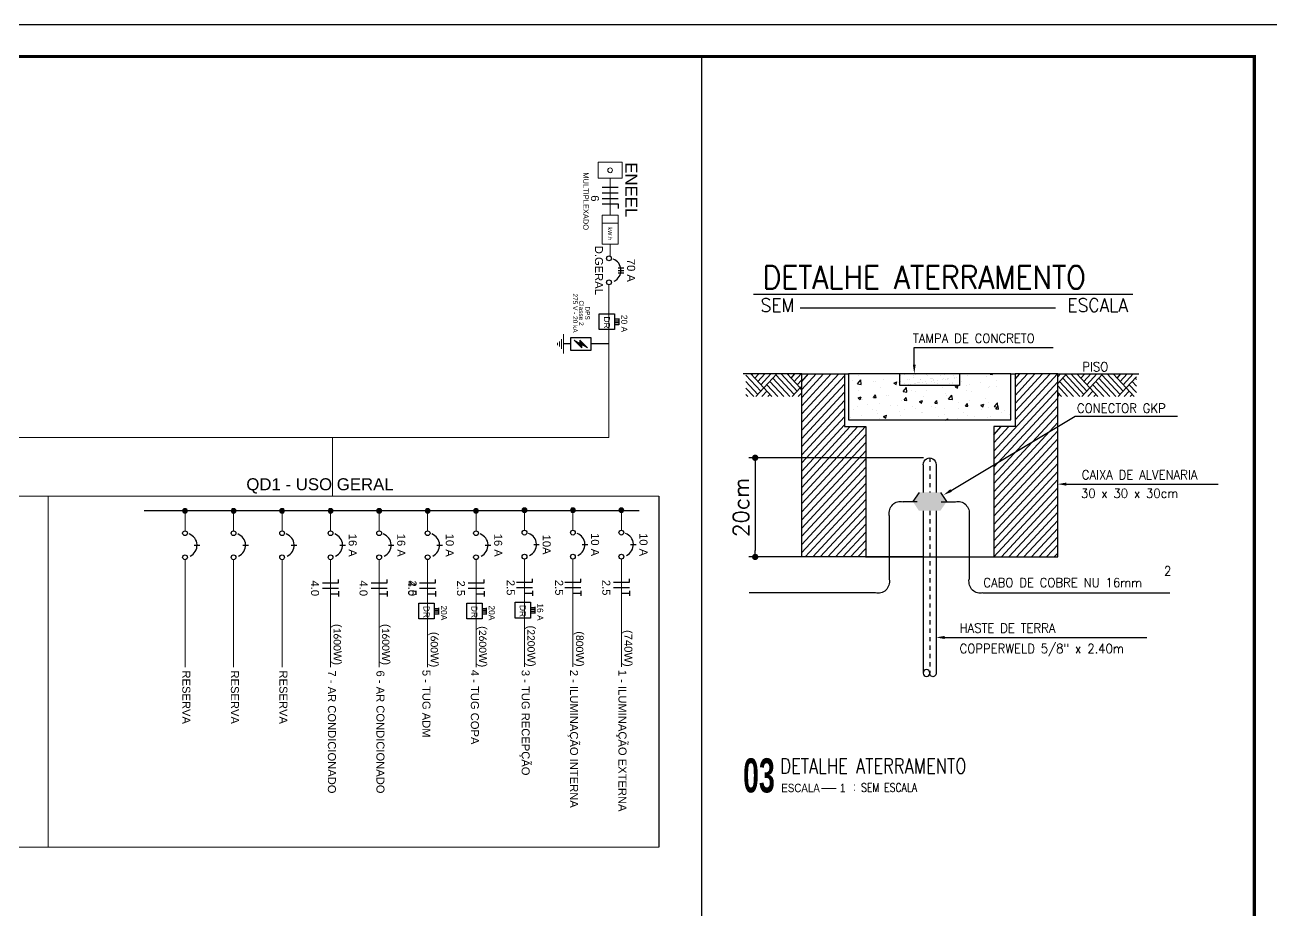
# Model space of a CAD drawing. Header units: millimetres. Extents: x 3082 to 3316, y 298 to 342.
# Drawn here: x 3114.68 to 3144.29, y 321.38 to 342.41 of the extents above; entities that cross this region are included whole.
import ezdxf
from ezdxf.enums import TextEntityAlignment as Align

# ---------------------------------------------------------------- set-up
doc = ezdxf.new("R2010")
doc.units = ezdxf.units.MM
doc.header["$MEASUREMENT"] = 0
doc.linetypes.add('DASHDOT', pattern=[1, 0.5, -0.25, 0, -0.25])
doc.layers.get('0').update_dxf_attribs({"linetype": 'CONTINUOUS'})
doc.layers.get('DEFPOINTS').update_dxf_attribs({"linetype": 'CONTINUOUS'})
for name, color, linetype in [('01', 4, 'CONTINUOUS'), ('02', 2, 'CONTINUOUS'), ('06', 2, 'CONTINUOUS'), ('A-TXT-Y', 8, 'CONTINUOUS'), ('CABO-ILUM', 3, 'CONTINUOUS'), ('CABO.ILUMI.SOLO', 6, 'CONTINUOUS'), ('E-txt-g', 3, 'CONTINUOUS'), ('E-TXT-Y', 2, 'CONTINUOUS'), ('FIACAO', 1, 'CONTINUOUS'), ("LINHA - PROJETU'S", 1, 'CONTINUOUS'), ('P2', 1, 'CONTINUOUS'), ("PRANCHA - PROJETU'S", 7, 'CONTINUOUS'), ('SOMENTE_TUBULACAO', 2, 'CONTINUOUS'), ('TEXTO2', 3, 'CONTINUOUS'), ('TEXTOS', 2, 'CONTINUOUS')]:
    doc.layers.add(name, color=color, linetype=linetype)
for name, color, linetype, lineweight in [('DI-Disjuntor', 1, 'CONTINUOUS', 30), ('DI-Linhas do diagrama', 9, 'CONTINUOUS', 20), ('DI-Textos do diagrama', 7, 'CONTINUOUS', 20), ('DI-Título do diagrama', 3, 'CONTINUOUS', 30), ('E-Txt-W', 7, 'CONTINUOUS', 20)]:
    doc.layers.add(name, color=color, linetype=linetype, lineweight=lineweight)
doc.styles.add('ARIAL', font='arial.ttf', dxfattribs={"height": 2})
doc.styles.add('F2', font='ARIALN.TTF')
doc.styles.add('REG140', font='romans.shx', dxfattribs={"width": 0.8, "height": 0.35})
doc.styles.add('REG80', font='romans.shx', dxfattribs={"width": 0.8, "height": 0.2})
doc.styles.add('ROMANS', font='romans.shx', dxfattribs={"height": 0.1})
doc.styles.add('SANSSERIF2', font='sanssb__.ttf', dxfattribs={"width": 0.8})
doc.styles.add('TEXTOS', font='romans.shx', dxfattribs={"height": 0.1})

# ---------------------------------------------------------------- blocks, each defined once
blk = doc.blocks.new('DR Tetrapolar')
at = {"layer": 'DI-Disjuntor', "linetype": 'Continuous'}
for p, q in [((6561.4, 1698.7), (6561.4, 1706.1)), ((6564.6, 1698.7), (6564.6, 1706.1)), ((6567.7, 1698.7), (6567.7, 1706.1)), ((6570.9, 1698.7), (6570.9, 1706.1))]:
    blk.add_line(p, q, dxfattribs=at)
at = {"layer": 'P2'}
blk.add_line((6560.4, 1706.1), (6571.9, 1706.1), dxfattribs=at)
blk.add_lwpolyline([(6552.3, 1698.7), (6580, 1698.7), (6580, 1671.8), (6552.3, 1671.8)], close=True, dxfattribs=at)
at = {"layer": 'P2', "insert": (6567.6, 1679.9), "char_height": 10.59, "width": 50.832, "attachment_point": 8, "line_spacing_factor": 0.798, "style": 'ARIAL'}
blk.add_mtext('DR', dxfattribs=at)
blk = doc.blocks.new('DPS')
at = {"layer": 'DI-Linhas do diagrama', "linetype": 'Continuous'}
blk.add_hatch(color=256, dxfattribs=at).paths.add_polyline_path([(3385.424, 218.518), (3385.247, 218.341), (3385.322, 218.341), (3385.247, 218.211), (3385.424, 218.388), (3385.349, 218.388)])
at = {"layer": 'DI-Disjuntor', "linetype": 'Continuous'}
blk.add_lwpolyline([(3385.186, 218.592), (3385.484, 218.592), (3385.484, 218.137), (3385.186, 218.137)], close=True, dxfattribs=at)
at = {"layer": 'DI-Linhas do diagrama', "linetype": 'Continuous'}
for p, q in [((3385.424, 218.518), (3385.247, 218.341)), ((3385.349, 218.388), (3385.424, 218.518)), ((3385.247, 218.211), (3385.424, 218.388)), ((3385.247, 218.341), (3385.322, 218.341)), ((3385.322, 218.341), (3385.247, 218.211)), ((3385.424, 218.388), (3385.349, 218.388))]:
    blk.add_line(p, q, dxfattribs=at)
blk = doc.blocks.new('ADFSGASDFG')
at = {"layer": "PRANCHA - PROJETU'S", "color": 1}
blk.add_lwpolyline([(276.578, 47.946), (360.678, 47.946), (360.678, 107.346), (276.578, 107.346)], close=True, dxfattribs=at)
at = {"layer": "PRANCHA - PROJETU'S", "color": 4, "const_width": 0.1}
blk.add_lwpolyline([(279.078, 106.346), (359.678, 106.346), (359.678, 48.946), (279.078, 48.946)], close=True, dxfattribs=at)
blk = doc.blocks.new('*X327')
at = {"color": 0}
for p, q in [((4.704, 10.891), (5.573, 11.76)), ((4.704, 11.068), (5.396, 11.76)), ((4.704, 11.245), (5.219, 11.76)), ((4.704, 11.422), (5.042, 11.76)), ((4.704, 11.598), (4.866, 11.76)), ((4.704, 10.715), (5.704, 11.715)), ((9.704, 11.649), (9.815, 11.76)), ((9.704, 11.472), (9.992, 11.76)), ((9.704, 11.295), (10.169, 11.76)), ((9.704, 11.118), (10.346, 11.76)), ((9.704, 10.942), (10.522, 11.76)), ((9.704, 10.765), (10.699, 11.76)), ((4.704, 10.538), (5.704, 11.538)), ((4.704, 10.361), (5.704, 11.361)), ((9.204, 10.088), (10.704, 11.588)), ((9.204, 9.911), (10.704, 11.411)), ((4.704, 10.184), (5.704, 11.184)), ((9.204, 9.734), (10.704, 11.234)), ((4.704, 10.007), (5.704, 11.007)), ((4.704, 9.831), (5.704, 10.831)), ((9.204, 9.558), (10.704, 11.058)), ((9.204, 9.381), (10.704, 10.881)), ((4.704, 9.654), (5.704, 10.654)), ((4.704, 9.124), (6.198, 10.617)), ((4.704, 9.3), (6.021, 10.617)), ((4.704, 9.477), (5.844, 10.617)), ((9.204, 9.204), (10.704, 10.704)), ((9.204, 10.442), (9.38, 10.617)), ((9.204, 10.265), (9.557, 10.617)), ((4.704, 8.947), (6.204, 10.447)), ((4.704, 8.77), (6.204, 10.27)), ((9.204, 9.027), (10.704, 10.527)), ((9.204, 8.851), (10.704, 10.351)), ((4.704, 8.593), (6.204, 10.093)), ((9.204, 8.674), (10.704, 10.174)), ((9.204, 8.497), (10.704, 9.997)), ((4.704, 8.416), (6.204, 9.916)), ((4.704, 8.24), (6.204, 9.74)), ((9.204, 8.32), (10.704, 9.82)), ((4.704, 8.063), (6.204, 9.563)), ((9.204, 8.143), (10.704, 9.643)), ((9.204, 7.967), (10.704, 9.467)), ((4.704, 7.886), (6.204, 9.386)), ((4.786, 7.791), (6.204, 9.209)), ((9.205, 7.791), (10.704, 9.29)), ((4.963, 7.791), (6.204, 9.033)), ((9.382, 7.791), (10.704, 9.113)), ((9.559, 7.791), (10.704, 8.936)), ((5.139, 7.791), (6.204, 8.856)), ((5.316, 7.791), (6.204, 8.679)), ((9.736, 7.791), (10.704, 8.76)), ((5.493, 7.791), (6.204, 8.502)), ((9.912, 7.791), (10.704, 8.583)), ((10.089, 7.791), (10.704, 8.406)), ((5.67, 7.791), (6.204, 8.325)), ((5.847, 7.791), (6.204, 8.149)), ((10.266, 7.791), (10.704, 8.229)), ((6.023, 7.791), (6.204, 7.972)), ((10.443, 7.791), (10.704, 8.052)), ((10.62, 7.791), (10.704, 7.876)), ((6.2, 7.791), (6.204, 7.795))]:
    blk.add_line(p, q, dxfattribs=at)
blk = doc.blocks.new('*X324')
at = {"color": 0}
for p, q in [((5.904, 11.656), (5.904, 11.656)), ((6.012, 11.577), (6.09, 11.659)), ((6.04, 11.753), (6.04, 11.753)), ((6.101, 11.564), (6.09, 11.659)), ((6.381, 11.633), (6.381, 11.633)), ((6.438, 11.633), (6.438, 11.633)), ((6.631, 11.666), (6.631, 11.666)), ((6.867, 11.592), (6.937, 11.619)), ((6.917, 11.559), (6.937, 11.619)), ((8.448, 11.632), (8.448, 11.632)), ((8.584, 11.764), (8.584, 11.764)), ((9.032, 11.732), (9.032, 11.732)), ((9.117, 11.783), (9.124, 11.791)), ((9.117, 11.783), (9.177, 11.778)), ((9.177, 11.778), (9.175, 11.791)), ((9.268, 11.654), (9.268, 11.654)), ((6.012, 11.577), (6.101, 11.564)), ((6.027, 11.42), (6.027, 11.42)), ((6.541, 11.49), (6.541, 11.49)), ((6.867, 11.592), (6.917, 11.559)), ((6.971, 11.611), (6.971, 11.611)), ((7.08, 11.412), (7.157, 11.493)), ((7.08, 11.412), (7.168, 11.398)), ((7.168, 11.398), (7.157, 11.493)), ((7.282, 11.432), (7.282, 11.432)), ((7.379, 11.405), (7.379, 11.405)), ((7.629, 11.438), (7.629, 11.438)), ((7.865, 11.532), (7.865, 11.532)), ((8.008, 11.488), (8.008, 11.488)), ((8.067, 11.367), (8.067, 11.367)), ((8.304, 11.512), (8.374, 11.539)), ((8.304, 11.512), (8.354, 11.479)), ((8.354, 11.479), (8.374, 11.539)), ((8.572, 11.431), (8.572, 11.431)), ((8.573, 11.543), (8.573, 11.543)), ((8.639, 11.571), (8.639, 11.571)), ((8.688, 11.412), (8.688, 11.412)), ((8.89, 11.604), (8.89, 11.604)), ((9.091, 11.506), (9.091, 11.506)), ((9.107, 11.52), (9.107, 11.52)), ((9.271, 11.512), (9.271, 11.512)), ((6.015, 11.087), (6.015, 11.087)), ((6.027, 11.27), (6.097, 11.297)), ((6.027, 11.27), (6.077, 11.236)), ((6.077, 11.236), (6.097, 11.297)), ((6.116, 11.231), (6.116, 11.231)), ((6.118, 11.239), (6.118, 11.239)), ((6.243, 11.122), (6.243, 11.122)), ((6.368, 11.272), (6.368, 11.272)), ((6.387, 11.282), (6.435, 11.339)), ((6.387, 11.282), (6.447, 11.277)), ((6.447, 11.277), (6.435, 11.339)), ((6.529, 11.157), (6.529, 11.157)), ((6.699, 11.332), (6.699, 11.332)), ((6.747, 11.322), (6.747, 11.322)), ((6.777, 11.1), (6.777, 11.1)), ((6.938, 11.112), (6.938, 11.112)), ((7.034, 11.221), (7.034, 11.221)), ((7.104, 11.219), (7.153, 11.277)), ((7.104, 11.219), (7.164, 11.214)), ((7.164, 11.214), (7.153, 11.277)), ((7.31, 11.077), (7.31, 11.077)), ((7.464, 11.19), (7.534, 11.216)), ((7.464, 11.19), (7.514, 11.156)), ((7.514, 11.156), (7.534, 11.216)), ((7.522, 11.212), (7.522, 11.212)), ((7.553, 11.296), (7.553, 11.296)), ((7.745, 11.093), (7.745, 11.093)), ((7.822, 11.157), (7.87, 11.214)), ((7.822, 11.157), (7.881, 11.151)), ((7.881, 11.151), (7.87, 11.214)), ((8.105, 11.312), (8.105, 11.312)), ((8.147, 11.246), (8.225, 11.328)), ((8.147, 11.246), (8.236, 11.233)), ((8.236, 11.233), (8.225, 11.328)), ((8.376, 11.177), (8.376, 11.177)), ((8.539, 11.094), (8.587, 11.151)), ((8.539, 11.094), (8.599, 11.089)), ((8.56, 11.098), (8.56, 11.098)), ((8.599, 11.089), (8.587, 11.151)), ((8.627, 11.209), (8.627, 11.209)), ((8.901, 11.11), (8.971, 11.136)), ((8.901, 11.11), (8.951, 11.076)), ((8.951, 11.076), (8.971, 11.136)), ((9.005, 11.259), (9.005, 11.259)), ((9.079, 11.173), (9.079, 11.173)), ((9.214, 11.081), (9.292, 11.162)), ((9.214, 11.081), (9.303, 11.067)), ((9.256, 11.031), (9.304, 11.088)), ((9.303, 11.067), (9.292, 11.162)), ((9.316, 11.026), (9.304, 11.088)), ((9.592, 11.243), (9.592, 11.243)), ((5.855, 10.845), (5.855, 10.845)), ((5.92, 11.01), (5.92, 11.01)), ((6.105, 10.878), (6.105, 10.878)), ((6.355, 11.012), (6.355, 11.012)), ((6.454, 10.988), (6.454, 10.988)), ((6.484, 10.927), (6.484, 10.927)), ((6.517, 10.824), (6.517, 10.824)), ((6.624, 10.867), (6.694, 10.894)), ((6.624, 10.867), (6.674, 10.834)), ((6.674, 10.834), (6.694, 10.894)), ((6.988, 10.965), (6.988, 10.965)), ((7.022, 10.888), (7.022, 10.888)), ((7.116, 11.011), (7.116, 11.011)), ((7.366, 11.044), (7.366, 11.044)), ((7.521, 10.943), (7.521, 10.943)), ((7.541, 10.963), (7.541, 10.963)), ((7.844, 11.054), (7.844, 11.054)), ((7.904, 10.862), (7.904, 10.862)), ((8.054, 11.034), (8.054, 11.034)), ((8.055, 10.92), (8.055, 10.92)), ((8.072, 10.791), (8.131, 10.814)), ((8.124, 10.791), (8.131, 10.814)), ((8.363, 10.815), (8.363, 10.815)), ((8.378, 11.032), (8.378, 11.032)), ((8.487, 10.962), (8.487, 10.962)), ((8.589, 10.898), (8.589, 10.898)), ((8.742, 10.865), (8.742, 10.865)), ((8.912, 11.009), (8.912, 11.009)), ((9.067, 10.84), (9.067, 10.84)), ((9.07, 11.062), (9.07, 11.062)), ((9.123, 10.875), (9.123, 10.875)), ((9.256, 11.031), (9.316, 11.026)), ((9.374, 10.948), (9.374, 10.948)), ((9.446, 10.987), (9.446, 10.987)), ((9.58, 10.91), (9.58, 10.91))]:
    blk.add_line(p, q, dxfattribs=at)
blk = doc.blocks.new('*X326')
at = {"color": 0}
for p, q in [((3.748, 11.384), (3.398, 11.734)), ((3.818, 11.455), (3.514, 11.76)), ((3.536, 11.738), (3.557, 11.76)), ((3.606, 11.667), (3.699, 11.76)), ((3.677, 11.597), (3.84, 11.76)), ((3.748, 11.526), (3.982, 11.76)), ((3.818, 11.455), (4.123, 11.76)), ((4.429, 11.269), (4.031, 11.667)), ((4.525, 11.314), (4.101, 11.738)), ((4.596, 11.384), (4.221, 11.76)), ((4.667, 11.455), (4.362, 11.76)), ((4.384, 11.738), (4.406, 11.76)), ((4.455, 11.667), (4.547, 11.76)), ((4.525, 11.597), (4.689, 11.76)), ((4.596, 11.526), (4.704, 11.634)), ((10.704, 11.553), (10.911, 11.76)), ((10.704, 11.694), (10.77, 11.76)), ((11.217, 11.269), (10.819, 11.667)), ((11.314, 11.314), (10.889, 11.738)), ((11.384, 11.384), (11.009, 11.76)), ((11.455, 11.455), (11.15, 11.76)), ((11.172, 11.738), (11.194, 11.76)), ((11.243, 11.667), (11.336, 11.76)), ((11.314, 11.597), (11.477, 11.76)), ((11.384, 11.526), (11.618, 11.76)), ((11.455, 11.455), (11.76, 11.76)), ((12.065, 11.269), (11.667, 11.667)), ((12.162, 11.314), (11.738, 11.738)), ((12.233, 11.384), (11.858, 11.76)), ((12.304, 11.455), (11.999, 11.76)), ((12.021, 11.738), (12.043, 11.76)), ((12.092, 11.667), (12.184, 11.76)), ((12.162, 11.597), (12.326, 11.76)), ((12.233, 11.526), (12.467, 11.76)), ((12.304, 11.455), (12.545, 11.696)), ((12.545, 11.638), (12.516, 11.667)), ((3.677, 11.314), (3.398, 11.593)), ((3.58, 11.269), (3.398, 11.451)), ((3.632, 11.269), (3.818, 11.455)), ((3.774, 11.269), (3.889, 11.384)), ((4.004, 11.269), (3.818, 11.455)), ((4.146, 11.269), (3.889, 11.526)), ((4.287, 11.269), (3.96, 11.597)), ((4.481, 11.269), (4.667, 11.455)), ((4.622, 11.269), (4.704, 11.351)), ((4.667, 11.455), (4.704, 11.492)), ((4.704, 11.418), (4.667, 11.455)), ((10.934, 11.269), (10.704, 11.499)), ((10.793, 11.269), (10.704, 11.358)), ((11.075, 11.269), (10.748, 11.597)), ((11.269, 11.269), (11.455, 11.455)), ((11.411, 11.269), (11.526, 11.384)), ((11.641, 11.269), (11.455, 11.455)), ((11.783, 11.269), (11.526, 11.526)), ((11.924, 11.269), (11.597, 11.597)), ((12.118, 11.269), (12.304, 11.455)), ((12.259, 11.269), (12.374, 11.384)), ((12.49, 11.269), (12.304, 11.455)), ((12.545, 11.355), (12.374, 11.526)), ((12.545, 11.497), (12.445, 11.597)), ((3.439, 11.269), (3.398, 11.31)), ((3.915, 11.269), (3.96, 11.314)), ((10.704, 11.27), (10.748, 11.314)), ((11.552, 11.269), (11.597, 11.314)), ((12.4, 11.269), (12.445, 11.314))]:
    blk.add_line(p, q, dxfattribs=at)
blk = doc.blocks.new('DOT')
at = {"color": 0, "linetype": 'ByBlock'}
blk.add_line((-0.5, 0), (-1, 0), dxfattribs=at)
at = {"color": 0, "linetype": 'ByBlock', "const_width": 0.5}
blk.add_lwpolyline([(-0.25, 0, 1), (0.25, 0, 1)], format="xyb", close=True, dxfattribs=at)
blk = doc.blocks.new('*X325')
at = {"color": 0}
for p, q in [((7.023, 11.762), (7.023, 11.762)), ((7.102, 11.77), (7.102, 11.77)), ((7.175, 11.666), (7.175, 11.666)), ((7.229, 11.67), (7.229, 11.67)), ((7.233, 11.784), (7.233, 11.784)), ((7.292, 11.79), (7.292, 11.79)), ((7.32, 11.704), (7.32, 11.704)), ((7.334, 11.763), (7.334, 11.763)), ((7.363, 11.773), (7.363, 11.773)), ((7.486, 11.666), (7.486, 11.666)), ((7.499, 11.679), (7.499, 11.679)), ((7.603, 11.79), (7.603, 11.79)), ((7.607, 11.617), (7.607, 11.617)), ((7.619, 11.772), (7.619, 11.772)), ((7.646, 11.763), (7.646, 11.763)), ((7.72, 11.701), (7.72, 11.701)), ((7.739, 11.684), (7.739, 11.684)), ((7.742, 11.635), (7.742, 11.635)), ((7.76, 11.683), (7.76, 11.683)), ((7.794, 11.642), (7.794, 11.642)), ((7.797, 11.667), (7.797, 11.667)), ((7.876, 11.652), (7.876, 11.652)), ((7.889, 11.782), (7.889, 11.782)), ((7.915, 11.791), (7.915, 11.791)), ((7.957, 11.764), (7.957, 11.764)), ((8.012, 11.67), (8.012, 11.67)), ((8.016, 11.681), (8.016, 11.681)), ((8.021, 11.789), (8.021, 11.789)), ((8.039, 11.772), (8.039, 11.772)), ((8.064, 11.677), (8.064, 11.677)), ((8.109, 11.667), (8.109, 11.667)), ((8.126, 11.692), (8.126, 11.692)), ((8.145, 11.688), (8.145, 11.688)), ((8.151, 11.785), (8.151, 11.785)), ((8.268, 11.764), (8.268, 11.764)), ((8.281, 11.706), (8.281, 11.706)), ((8.286, 11.691), (8.286, 11.691)), ((8.333, 11.713), (8.333, 11.713)), ((7.02, 11.617), (7.02, 11.617)), ((7.068, 11.546), (7.068, 11.546)), ((7.108, 11.577), (7.108, 11.577)), ((7.204, 11.564), (7.204, 11.564)), ((7.256, 11.571), (7.256, 11.571)), ((7.337, 11.582), (7.337, 11.582)), ((7.37, 11.58), (7.37, 11.58)), ((7.42, 11.613), (7.42, 11.613)), ((7.438, 11.596), (7.438, 11.596)), ((7.473, 11.599), (7.473, 11.599)), ((7.525, 11.606), (7.525, 11.606)), ((7.626, 11.579), (7.626, 11.579)), ((7.826, 11.604), (7.826, 11.604)), ((7.896, 11.589), (7.896, 11.589)), ((8.157, 11.592), (8.157, 11.592)), ((8.226, 11.601), (8.226, 11.601)), ((8.244, 11.584), (8.244, 11.584))]:
    blk.add_line(p, q, dxfattribs=at)
blk = doc.blocks.new('A$C71517219')
at = {"linetype": 'ByBlock'}
for p, q in [((334.8, 385.4), (27.7, 385.4)), ((38.8, 374.3), (38.8, 221.9)), ((334.8, 210.8), (27.7, 210.8))]:
    blk.add_line(p, q, dxfattribs=at)
at = {"linetype": 'DASHDOT', "ltscale": 0.5}
for p, q in [((345.9, 385.4), (345.9, 324.5)), ((345.9, 292), (345.9, 6.4))]:
    blk.add_line(p, q, dxfattribs=at)
for p, q in [((327.2, 324.5), (316.1, 308.3)), ((364.7, 324.5), (375.7, 308.3))]:
    blk.add_line(p, q)
for points in [[(316.3, 308), (327.2, 324.5), (327.2, 292), (327.2, 324.5)], [(327.2, 324.5), (364.7, 292), (364.7, 324.5), (364.7, 292)], [(327.2, 324.5), (364.7, 292), (327.2, 292), (364.7, 292)], [(364.7, 324.5), (364.7, 292), (375.7, 308.3), (364.7, 292)]]:
    blk.add_solid(points)
at = {"layer": '01'}
blk.add_line((233.3, 210.8), (458.6, 210.8), dxfattribs=at)
at = {"layer": '02'}
for p, q in [((567.6, 648.6), (118.1, 648.6)), ((293.4, 512.8), (293.4, 533)), ((398.5, 533), (398.5, 512.8)), ((398.5, 512.8), (293.4, 512.8)), ((334.7, 373.2), (334.7, 324.5)), ((357.2, 373.2), (357.2, 324.5)), ((334.7, 292), (334.7, 6.4)), ((357.2, 292), (357.2, 6.4))]:
    blk.add_line(p, q, dxfattribs=at)
at = {"layer": '02', "extrusion": (0, 0, -1)}
for centre, major_axis, start_param, end_param in [((345.9, 373.2), (0, 12.2), 4.712389, 7.853982), ((351.6, 6.1), (0, 6.1), 1.514706, 4.768479)]:
    blk.add_ellipse(centre, major_axis=major_axis, ratio=0.925363, start_param=start_param, end_param=end_param, dxfattribs=at)
blk.add_ellipse((340.3, 6.4), major_axis=(0, 6.09), ratio=0.925363, dxfattribs=at)
at = {"layer": '06'}
for p, q in [((120.6, 533), (17.8, 533)), ((120.6, 210.8), (120.6, 533)), ((120.6, 533), (195.7, 533)), ((195.7, 533), (195.7, 440.3)), ((195.7, 533), (203.2, 533)), ((488.7, 533), (203.2, 533)), ((203.2, 533), (203.2, 451.9)), ((488.7, 451.9), (488.7, 533)), ((488.7, 533), (496.2, 533)), ((496.2, 533), (496.2, 440.3)), ((571.3, 533), (496.2, 533)), ((571.3, 210.8), (571.3, 533)), ((571.3, 533), (714.2, 533)), ((195.7, 440.3), (233.3, 440.3)), ((203.2, 451.9), (488.7, 451.9)), ((233.3, 440.3), (233.3, 210.8)), ((458.6, 440.3), (458.6, 210.8)), ((496.2, 440.3), (458.6, 440.3)), ((324, 308), (298.9, 308)), ((366.1, 308), (391.2, 308)), ((274.7, 283.9), (274.7, 171.5)), ((415.4, 283.9), (415.4, 171.5)), ((233.3, 210.8), (120.6, 210.8)), ((458.6, 210.8), (571.3, 210.8)), ((250.6, 147.4), (28.3, 147.4)), ((439.6, 147.4), (768.6, 147.4))]:
    blk.add_line(p, q, dxfattribs=at)
at = {"layer": '06', "extrusion": (0, 0, -1)}
for centre, start_param, end_param in [((294.1, 287.4), 4.544834, 6.532836), ((396, 287.4), 6.033534, 8.021536), ((255.4, 168), 1.403242, 3.391244), ((434.7, 168), 2.891941, 4.879944)]:
    blk.add_ellipse(centre, major_axis=(0, 21.2), ratio=0.925363, start_param=start_param, end_param=end_param, dxfattribs=at)
at = {"layer": 'DEFPOINTS', "linetype": 'ByBlock'}
for p in [(345.9, 385.4), (38.8, 210.8), (345.9, 210.8)]:
    blk.add_point(p, dxfattribs=at)
at = {"layer": 'TEXTO2'}
for p, q in [((318.8, 579.5), (333.8, 579.5)), ((318.8, 549.3), (318.8, 579.5)), ((333.8, 579.5), (563.1, 579.5)), ((383.5, 327.8), (601.7, 458.5)), ((601.7, 458.5), (616.8, 458.5)), ((616.8, 458.5), (781.8, 458.5)), ((586.3, 339), (619.3, 339)), ((619.3, 339), (853.7, 339)), ((372.2, 69.1), (437.7, 69.1)), ((437.7, 69.1), (727.9, 69.1))]:
    blk.add_line(p, q, dxfattribs=at)
for points in [[(321.3, 549.3), (316.3, 549.3), (318.8, 533)], [(384.7, 325.4), (382.3, 330.2), (370.4, 319.9)], [(586.3, 336.3), (586.3, 341.7), (571.3, 339)], [(372.2, 66.4), (372.2, 71.8), (357.2, 69.1)]]:
    blk.add_solid(points, dxfattribs=at)
at = {"layer": 'TEXTOS'}
blk.add_line((703.5, 672.6), (35.9, 672.6), dxfattribs=at)
at = {"linetype": 'ByBlock', "xscale": 11.09589472725902, "yscale": 11.09589472725902, "zscale": 11.09589472725902}
for p, rotation in [((38.8, 385.4), 90), ((38.8, 210.8), 270)]:
    blk.add_blockref('DOT', p, dxfattribs=dict(at, rotation=rotation))
at = {"layer": '01', "xscale": 75.12661692264312, "yscale": 81.18610369981167, "zscale": 75.12661692264312}
for name, p in [('*X326', (-232.8, -421.7)), ('*X327', (-232.8, -421.7)), ('*X324', (-232.8, -424.2)), ('*X325', (-232.8, -424.2))]:
    blk.add_blockref(name, p, dxfattribs=at)
at = {"linetype": 'ByBlock', "insert": (13.9, 298.1), "char_height": 27.74, "attachment_point": 5, "rotation": 90, "style": 'TEXTOS'}
blk.add_mtext('20cm', dxfattribs=at)
at = {"layer": '02', "style": 'ROMANS', "width": 0.925363}
for s, p in [('SEM', (48.3, 642.3)), ('ESCALA ', (588.5, 642.3))]:
    blk.add_text(s, height=23.71, dxfattribs=at).set_placement(p)
at = {"layer": 'A-TXT-Y', "linetype": 'ByBlock', "style": 'ROMANS', "width": 0.9}
blk.add_text('DETALHE ATERRAMENTO', height=40.5, dxfattribs=at).set_placement((52, 682.8))
at = {"layer": 'TEXTO2', "style": 'ROMANS', "width": 0.925363}
for s, height, p in [('TAMPA DE CONCRETO', 16.237, (316.3, 587.6)), ('PISO', 16.24, (614.5, 537.5)), ('2', 16.2, (758.2, 178.1)), ('CABO DE COBRE NU 16mm', 16.237, (440.4, 157.5))]:
    blk.add_text(s, height=height, dxfattribs=at).set_placement(p)
for s, p in [('CONECTOR GKP', (605, 472.7)), ('CAIXA DE ALVENARIA', (613.6, 355.5)), ('30 x 30 x 30cm', (612.1, 322.8)), ('HASTE DE TERRA', (398.5, 85.6)), ('COPPERWELD 5/8" x 2.40m', (398.5, 49.6))]:
    blk.add_text(s, height=16.237, dxfattribs=at).set_placement(p, align=Align.MIDDLE_LEFT)
blk = doc.blocks.new('IND_DES')
at = {"layer": 'E-Txt-W', "color": 7}
blk.add_line((0.027, -0.243), (0.198, -0.243), dxfattribs=at)
at = {"layer": 'E-txt-g', "color": 7, "style": 'F2'}
for s, p in [('ESCALA', (-0.446, -0.286)), ('1', (0.243, -0.286)), (':', (0.399, -0.271))]:
    blk.add_text(s, height=0.1, dxfattribs=at).set_placement(p)
blk.add_attdef('ESCALA', (0.49, -0.281), '', height=0.1, dxfattribs=at)
at = {"layer": 'E-Txt-W', "color": 6, "style": 'F2'}
blk.add_attdef('00', text='', height=0.4, dxfattribs=at).set_placement((-0.708, -0.288), align=Align.CENTER)
at = {"layer": 'E-TXT-Y', "color": 7, "style": 'F2'}
for tag, p in [('PROJETO', (-0.456, 0.183)), ('DESENHO', (-0.458, -0.066))]:
    blk.add_attdef(tag, p, '', height=0.175, dxfattribs=at)

msp = doc.modelspace()

# ---------------------------------------------------------------- linework, layer by layer
msp.add_line((3129.735, 331.212), (3129.735, 322.872))
at = {"layer": 'CABO-ILUM'}
for p, q in [((3128.389, 338.56), (3128.77, 338.56)), ((3128.389, 338.426), (3128.77, 338.426)), ((3128.389, 338.293), (3128.77, 338.293)), ((3128.389, 338.16), (3128.77, 338.16)), ((3128.77, 338.16), (3128.77, 338.051)), ((3121.749, 329.159), (3122.129, 329.159)), ((3121.749, 329.026), (3122.129, 329.026)), ((3122.129, 329.159), (3122.129, 329.235)), ((3122.902, 329.159), (3123.282, 329.159)), ((3122.902, 329.026), (3123.282, 329.026)), ((3123.282, 329.159), (3123.282, 329.235)), ((3124.054, 329.159), (3124.435, 329.159)), ((3124.054, 329.026), (3124.435, 329.026)), ((3124.435, 329.159), (3124.435, 329.236)), ((3125.205, 329.159), (3125.586, 329.159)), ((3125.205, 329.159), (3125.586, 329.159)), ((3125.205, 329.026), (3125.586, 329.026)), ((3125.205, 329.026), (3125.586, 329.026)), ((3125.586, 329.159), (3125.586, 329.236)), ((3125.586, 329.159), (3125.586, 329.236)), ((3126.356, 329.174), (3126.736, 329.174)), ((3126.356, 329.041), (3126.736, 329.041)), ((3126.736, 329.174), (3126.736, 329.25)), ((3126.736, 328.969), (3126.736, 328.847)), ((3127.507, 329.174), (3127.887, 329.174)), ((3127.507, 329.041), (3127.887, 329.041)), ((3127.887, 329.174), (3127.887, 329.25)), ((3127.887, 328.969), (3127.887, 328.847)), ((3128.658, 329.174), (3129.038, 329.174)), ((3128.658, 329.041), (3129.038, 329.041)), ((3129.038, 329.174), (3129.038, 329.25)), ((3129.038, 328.969), (3129.038, 328.847)), ((3121.939, 328.893), (3122.129, 328.893)), ((3122.129, 328.954), (3122.129, 328.832)), ((3123.092, 328.893), (3123.282, 328.893)), ((3123.282, 328.954), (3123.282, 328.832)), ((3124.244, 328.893), (3124.435, 328.893)), ((3124.435, 328.954), (3124.435, 328.832)), ((3125.395, 328.893), (3125.586, 328.893)), ((3125.395, 328.893), (3125.586, 328.893)), ((3125.586, 328.954), (3125.586, 328.832)), ((3125.586, 328.954), (3125.586, 328.832)), ((3126.546, 328.908), (3126.736, 328.908)), ((3127.697, 328.908), (3127.887, 328.908)), ((3128.848, 328.908), (3129.038, 328.908))]:
    msp.add_line(p, q, dxfattribs=at)
at = {"layer": 'CABO.ILUMI.SOLO', "ltscale": 0.05}
msp.add_line((3129.269, 330.867), (3117.511, 330.867), dxfattribs=at)
at = {"layer": 'DI-Linhas do diagrama', "linetype": 'Continuous'}
for p, q in [((3128.294, 339.15), (3128.294, 338.77)), ((3128.865, 339.15), (3128.294, 339.15)), ((3128.865, 338.77), (3128.865, 339.15)), ((3128.294, 338.77), (3128.865, 338.77)), ((3128.58, 338.903), (3128.58, 338.903)), ((3128.58, 338.77), (3128.58, 337.89)), ((3128.389, 337.7), (3128.77, 337.7)), ((3128.58, 337.205), (3128.58, 336.919)), ((3128.554, 336.24), (3128.554, 332.608)), ((3128.554, 332.608), (3096.959, 332.608)), ((3121.988, 331.212), (3121.988, 332.608)), ((3118.481, 330.81), (3118.481, 330.391)), ((3119.634, 330.81), (3119.634, 330.391)), ((3120.787, 330.81), (3120.787, 330.391)), ((3121.939, 330.81), (3121.939, 330.391)), ((3121.939, 330.81), (3121.939, 330.391)), ((3123.092, 330.81), (3123.092, 330.391)), ((3124.244, 330.81), (3124.244, 330.391)), ((3125.395, 330.81), (3125.395, 330.391)), ((3125.395, 330.81), (3125.395, 330.391)), ((3126.546, 330.825), (3126.546, 330.406)), ((3127.697, 330.825), (3127.697, 330.406)), ((3128.848, 330.825), (3128.848, 330.406)), ((3118.481, 329.706), (3118.481, 327.149)), ((3119.634, 329.706), (3119.634, 327.149)), ((3120.787, 329.706), (3120.787, 327.149)), ((3121.939, 329.706), (3121.939, 327.149)), ((3121.939, 329.706), (3121.939, 327.149)), ((3123.092, 329.706), (3123.092, 327.149)), ((3124.244, 329.707), (3124.244, 327.149)), ((3125.395, 329.707), (3125.395, 327.149)), ((3125.395, 329.707), (3125.395, 327.149)), ((3126.546, 329.721), (3126.546, 327.163)), ((3127.697, 329.721), (3127.697, 327.163)), ((3128.848, 329.721), (3128.848, 327.163))]:
    msp.add_line(p, q, dxfattribs=at)
msp.add_lwpolyline([(3128.389, 337.89), (3128.77, 337.89), (3128.77, 337.205), (3128.389, 337.205), (3128.389, 337.89)], close=True, dxfattribs=at)
at = {"layer": 'DI-Linhas do diagrama', "linetype": 'Continuous', "const_width": 0.0571}
for points in [[(3118.481, 330.838, 1), (3118.481, 330.895, 1)], [(3119.634, 330.838, 1), (3119.634, 330.895, 1)], [(3120.787, 330.838, 1), (3120.787, 330.895, 1)], [(3121.939, 330.838, 1), (3121.939, 330.895, 1)], [(3121.939, 330.838, 1), (3121.939, 330.895, 1)], [(3123.092, 330.838, 1), (3123.092, 330.895, 1)], [(3124.244, 330.838, 1), (3124.244, 330.896, 1)], [(3125.395, 330.838, 1), (3125.395, 330.896, 1)], [(3125.395, 330.838, 1), (3125.395, 330.896, 1)], [(3126.546, 330.853, 1), (3126.546, 330.91, 1)], [(3127.697, 330.853, 1), (3127.697, 330.91, 1)], [(3128.848, 330.853, 1), (3128.848, 330.91, 1)]]:
    msp.add_lwpolyline(points, format="xyb", close=True, dxfattribs=at)
at = {"layer": 'DI-Linhas do diagrama', "linetype": 'Continuous'}
for centre in [(3128.58, 338.96), (3118.481, 330.867), (3119.634, 330.867), (3120.787, 330.867), (3121.939, 330.867), (3121.939, 330.867), (3123.092, 330.867), (3124.244, 330.867), (3125.395, 330.867), (3125.395, 330.867), (3126.546, 330.882), (3127.697, 330.882), (3128.848, 330.882)]:
    msp.add_circle(centre, 0.0571, dxfattribs=at)
at = {"layer": 'DI-Textos do diagrama', "linetype": 'Continuous'}
for p, q in [((3127.38, 334.891), (3127.38, 334.776)), ((3127.426, 334.948), (3127.426, 334.719)), ((3127.472, 335.063), (3127.472, 334.605)), ((3127.334, 334.862), (3127.334, 334.805))]:
    msp.add_line(p, q, dxfattribs=at)
at = {"layer": 'DI-Textos do diagrama'}
for p, q in [((3115.225, 331.212), (3129.735, 331.212)), ((3115.225, 331.212), (3115.225, 322.872)), ((3129.735, 322.872), (3115.225, 322.872))]:
    msp.add_line(p, q, dxfattribs=at)
msp.add_lwpolyline([(3115.225, 331.212), (3115.225, 322.872), (3107.301, 322.872), (3107.301, 331.212)], close=True, dxfattribs=at)
at = {"layer": 'FIACAO'}
for p, q in [((3128.773, 336.639), (3128.906, 336.639)), ((3128.773, 336.582), (3128.906, 336.582)), ((3128.773, 336.525), (3128.906, 336.525)), ((3127.647, 334.834), (3127.472, 334.834)), ((3128.554, 334.834), (3128.12, 334.834)), ((3118.7, 330.049), (3118.833, 330.049)), ((3119.853, 330.049), (3119.986, 330.049)), ((3121.005, 330.049), (3121.138, 330.049)), ((3122.158, 330.049), (3122.291, 330.049)), ((3122.158, 330.049), (3122.291, 330.049)), ((3123.311, 330.049), (3123.444, 330.049)), ((3124.463, 330.049), (3124.596, 330.049)), ((3125.614, 330.049), (3125.747, 330.049)), ((3125.614, 330.049), (3125.747, 330.049)), ((3126.765, 330.064), (3126.898, 330.064)), ((3127.916, 330.064), (3128.049, 330.064)), ((3129.067, 330.064), (3129.2, 330.064))]:
    msp.add_line(p, q, dxfattribs=at)
for centre in [(3128.554, 336.868), (3128.554, 336.297), (3118.481, 330.334), (3119.634, 330.334), (3120.787, 330.334), (3121.939, 330.334), (3121.939, 330.334), (3123.092, 330.334), (3124.244, 330.334), (3125.395, 330.334), (3125.395, 330.334), (3126.546, 330.349), (3127.697, 330.349), (3128.848, 330.349), (3118.481, 329.763), (3119.634, 329.763), (3120.787, 329.763), (3121.939, 329.763), (3121.939, 329.763), (3123.092, 329.763), (3124.244, 329.764), (3125.395, 329.764), (3125.395, 329.764), (3126.546, 329.778), (3127.697, 329.778), (3128.848, 329.778)]:
    msp.add_circle(centre, 0.0571, dxfattribs=at)
for centre in [(3128.554, 336.582), (3118.481, 330.049), (3119.634, 330.049), (3120.787, 330.049), (3121.939, 330.049), (3121.939, 330.049), (3123.092, 330.049), (3124.244, 330.049), (3125.395, 330.049), (3125.395, 330.049), (3126.546, 330.064), (3127.697, 330.064), (3128.848, 330.064)]:
    msp.add_arc(centre, 0.285, 295, 70, dxfattribs=at)
at = {"layer": "LINHA - PROJETU'S", "color": 1}
msp.add_line((3130.762, 320.922), (3130.762, 341.665), dxfattribs=at)

# ---------------------------------------------------------------- block references
ref = msp.add_blockref('IND_DES', (3133.551, 324.758), dxfattribs=dict(xscale=2.024792438006414, yscale=2.024792438006414, zscale=2.024792438006414))
ref.add_attrib('00', '03', dxfattribs={"layer": 'E-Txt-W', "height": 0.8099, "style": 'SANSSERIF2', "width": 0.6}).set_placement((3132.117, 324.175), align=Align.CENTER)
ref.add_attrib('DESENHO', 'DETALHE ATERRAMENTO', (3132.624, 324.625), dxfattribs={"layer": 'E-TXT-Y', "height": 0.35434, "style": 'REG140', "width": 0.8})
ref.add_attrib('ESCALA', 'SEM ESCALA', (3134.543, 324.189), dxfattribs={"layer": 'CABO-ILUM', "height": 0.2025, "style": 'REG80', "width": 0.8})
at = {"layer": 'FIACAO', "xscale": 1.039499999999994, "yscale": 1.039499999999994, "zscale": 1.039499999999994, "rotation": 270}
msp.add_blockref('DPS', (2900.894, 3853.89), dxfattribs=at)
at = {"layer": 'P2', "xscale": 0.01351350000039487, "yscale": 0.01351350000039487, "zscale": 0.01351350000039487, "rotation": 270}
for p in [(3105.731, 424.094), (3101.445, 417.216), (3102.583, 417.216), (3103.734, 417.237)]:
    msp.add_blockref('DR Tetrapolar', p, dxfattribs=at)
at = {"layer": "PRANCHA - PROJETU'S", "color": 1, "xscale": 0.75, "yscale": 0.75, "zscale": 0.75}
msp.add_blockref('ADFSGASDFG', (2874.129, 261.905), dxfattribs=at)
at = {"layer": 'SOMENTE_TUBULACAO', "linetype": 'ByBlock', "xscale": 0.01350000000019237, "yscale": 0.0135000000000645, "zscale": 0.0135}
msp.add_blockref('A$C71517219', (3131.504, 326.925), dxfattribs=at)

# ---------------------------------------------------------------- texts
at = {"layer": 'CABO-ILUM', "insert": (3128.941, 339.151), "char_height": 0.2853, "width": 1.02721, "attachment_point": 7, "rotation": 270, "line_spacing_factor": 0.798, "style": 'ARIAL'}
msp.add_mtext('ENEEL', dxfattribs=at)
at = {"layer": 'DI-Textos do diagrama', "rotation": 270, "line_spacing_factor": 0.798, "style": 'ARIAL'}
for s, insert, char_height, width, attachment_point in [('MULTIPLEXADO', (3127.94, 338.225), 0.1273, 0.61104, 8), ('6', (3128.123, 338.293), 0.19, 0.91307, 8), ('kW.h', (3128.532, 337.605), 0.0951, 0.45654, 7), ('D.GERAL', (3128.218, 336.582), 0.1902, 0.91307, 8), ('70{\\fArial|b0|i0|c238|p34; A}', (3128.982, 336.582), 0.19022, 0.91307, 8), ('DPS\\PClasse 2\\P275 V - 20 kA', (3127.897, 335.567), 0.10999, 0.92802, 5), ('20{\\fArial|b0|i0|c238|p34; A}', (3128.844, 335.319), 0.14311, 0.68692, 8), ('16 {\\fArial|b0|i0|c238|p34;A}', (3122.367, 330.049), 0.19022, 0.91307, 8), ('16 {\\fArial|b0|i0|c238|p34;A}', (3123.52, 330.049), 0.19022, 0.91307, 8), ('10{\\fArial|b0|i0|c238|p34; A}', (3124.673, 330.049), 0.19022, 0.91307, 8), ('{\\fArial|b0|i0|c186|p34;1}6 {\\fArial|b0|i0|c238|p34;A}', (3125.823, 330.049), 0.19022, 0.91307, 8), ('10{\\fArial|b0|i0|c238|p34;A}', (3126.975, 330.064), 0.19022, 0.91307, 8), ('10{\\fArial|b0|i0|c238|p34; A}', (3128.125, 330.064), 0.19022, 0.91307, 8), ('10{\\fArial|b0|i0|c238|p34; A}', (3129.276, 330.064), 0.19022, 0.91307, 8), ('4.0', (3121.471, 329.026), 0.1902, 0.91307, 8), ('4.0', (3122.624, 329.026), 0.1902, 0.91307, 8), ('4.0', (3123.776, 329.026), 0.1902, 0.91307, 8), ('2.5', (3123.788, 329.026), 0.1902, 0.91307, 8), ('2.5', (3124.939, 329.026), 0.1902, 0.91307, 8), ('2.5', (3126.121, 329.041), 0.1902, 0.91307, 8), ('2.5', (3127.272, 329.041), 0.1902, 0.91307, 8), ('2.5', (3128.392, 329.041), 0.1902, 0.91307, 8), ('20{\\fArial|b0|i0|c238|p34;A}', (3124.558, 328.441), 0.14311, 0.68692, 8), ('20{\\fArial|b0|i0|c238|p34;A}', (3125.696, 328.441), 0.14311, 0.68692, 8), ('16{\\fArial|b0|i0|c238|p34; A}', (3126.846, 328.462), 0.14311, 0.68692, 8), ('{\\fArial|b0|i0|c238|p34;(\\fCalibri|b0|i0|c0|p34;\\H0.9167x;1600\\fArial|b0|i0|c238|p34;\\H1.091x;W)}', (3121.952, 327.2), 0.19022, 1.82615, 9), ('{\\fArial|b0|i0|c238|p34;(\\fCalibri|b0|i0|c0|p34;\\H0.9167x;1600\\fArial|b0|i0|c238|p34;\\H1.091x;W)}', (3123.105, 327.2), 0.19022, 1.82615, 9), ('{\\fArial|b0|i0|c238|p34;(\\fCalibri|b0|i0|c0|p34;\\H0.9167x;2600\\fArial|b0|i0|c238|p34;\\H1.091x;W)}', (3125.408, 327.149), 0.19022, 1.82615, 9), ('{\\fArial|b0|i0|c238|p34;(\\fCalibri|b0|i0|c0|p34;\\H0.9167x;2200\\fArial|b0|i0|c238|p34;\\H1.091x;W)}', (3126.559, 327.163), 0.19022, 1.82615, 9), ('{\\fArial|b0|i0|c238|p34;(\\fCalibri|b0|i0|c0|p34;\\H0.9167x;600\\fArial|b0|i0|c238|p34;\\H1.091x;W)}', (3124.258, 327.149), 0.19022, 1.82615, 9), ('{\\fArial|b0|i0|c238|p34;(\\fCalibri|b0|i0|c0|p34;\\H0.9167x;800\\fArial|b0|i0|c238|p34;\\H1.091x;W)}', (3127.711, 327.163), 0.19022, 1.59788, 9), ('{\\fArial|b0|i0|c204|p34;(}740{\\fArial|b0|i0|c238|p34;W)}', (3128.861, 327.163), 0.19022, 1.59788, 9), ('RESERVA', (3118.414, 327.072), 0.1902, 5.25017, 7), ('RESERVA', (3119.567, 327.072), 0.1902, 5.25017, 7), ('RESERVA', (3120.72, 327.072), 0.1902, 5.25017, 7), ('7{\\fArial|b0|i0|c238|p34; }- AR CONDICIONADO', (3121.872, 327.072), 0.19022, 5.25017, 7), ('6{\\fArial|b0|i0|c238|p34; }- AR CONDICIONADO', (3123.025, 327.072), 0.19022, 5.25017, 7), ('5{\\fArial|b0|i0|c186|p34; \\fArial|b0|i0|c204|p34;- }TUG ADM', (3124.118, 327.087), 0.19022, 3.26356, 7), ('4{\\fArial|b0|i0|c186|p34; \\fArial|b0|i0|c204|p34;- }TUG COPA', (3125.269, 327.087), 0.19022, 3.26356, 7), ('{\\fArial|b0|i0|c186|p34;3 \\fArial|b0|i0|c204|p34;- }TUG RECEPÇÃO', (3126.42, 327.087), 0.19022, 3.26356, 7), ('2 - ILUMINAÇÃO INTERNA', (3127.57, 327.087), 0.19022, 4.98775, 7), ('1 - ILUMINAÇÃO EXTERNA', (3128.721, 327.087), 0.19022, 5.28275, 7)]:
    msp.add_mtext(s, dxfattribs=dict(at, insert=insert, char_height=char_height, width=width, attachment_point=attachment_point))
at = {"layer": 'DI-Título do diagrama', "insert": (3119.937, 331.277), "char_height": 0.28534, "width": 4.79363, "attachment_point": 7, "line_spacing_factor": 0.798, "style": 'ARIAL'}
msp.add_mtext('QD1 - USO GERAL', dxfattribs=at)

doc.saveas('drawing.dxf')
